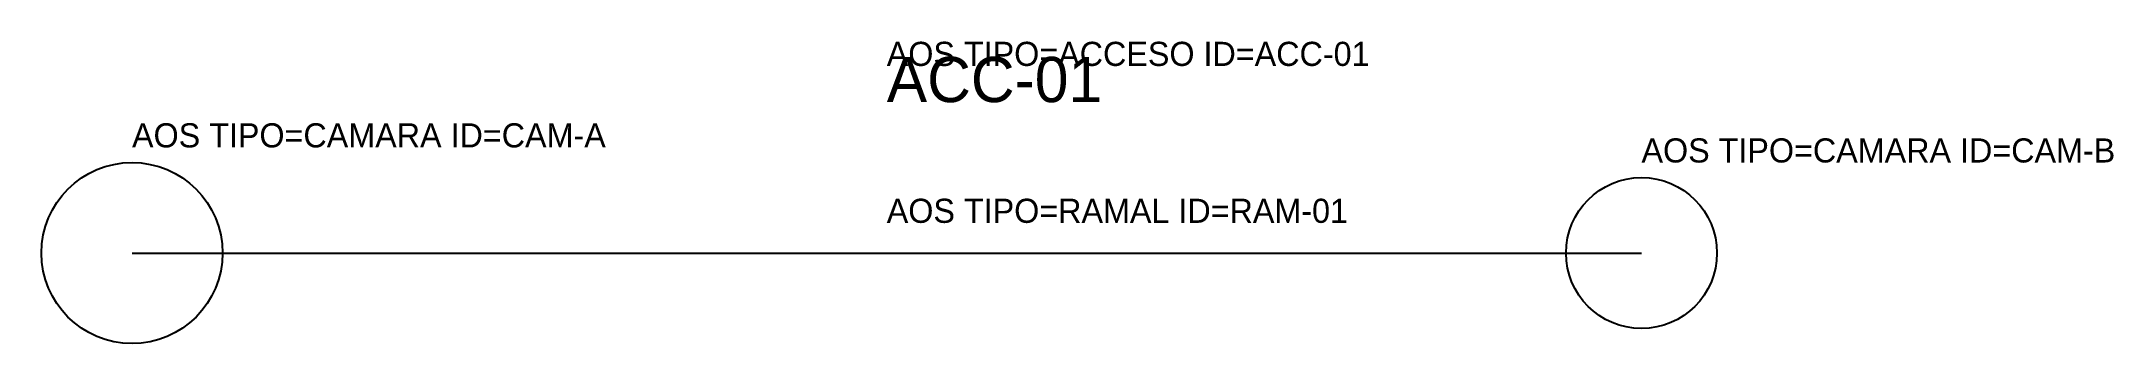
# Model space of a CAD drawing. Header units: metres. Extents: x -3 to 65.6, y -3 to 7.
import ezdxf

# ---------------------------------------------------------------- set-up
doc = ezdxf.new("R2010")
doc.units = ezdxf.units.M
for name, color, linetype in [('AOS_ACCESOS', 5, 'CONTINUOUS'), ('AOS_CAMARAS', 1, 'CONTINUOUS'), ('AOS_META', 2, 'CONTINUOUS'), ('AOS_RAMALES', 3, 'CONTINUOUS')]:
    doc.layers.add(name, color=color, linetype=linetype)

msp = doc.modelspace()

# ---------------------------------------------------------------- linework, layer by layer
at = {"layer": 'AOS_CAMARAS'}
for centre, radius in [((0, 0), 3), ((50, 0), 2.5)]:
    msp.add_circle(centre, radius, dxfattribs=at)
at = {"layer": 'AOS_RAMALES'}
msp.add_line((0, 0), (50, 0), dxfattribs=at)

# ---------------------------------------------------------------- texts
at = {"layer": 'AOS_ACCESOS'}
msp.add_text('ACC-01', height=1.5, dxfattribs=at).set_placement((25, 5))
at = {"layer": 'AOS_META'}
for s, p in [('AOS TIPO=ACCESO ID=ACC-01', (25, 6.2)), ('AOS TIPO=CAMARA ID=CAM-A', (0, 3.5)), ('AOS TIPO=CAMARA ID=CAM-B', (50, 3)), ('AOS TIPO=RAMAL ID=RAM-01', (25, 1))]:
    msp.add_text(s, height=0.8, dxfattribs=at).set_placement(p)

doc.saveas('drawing.dxf')
